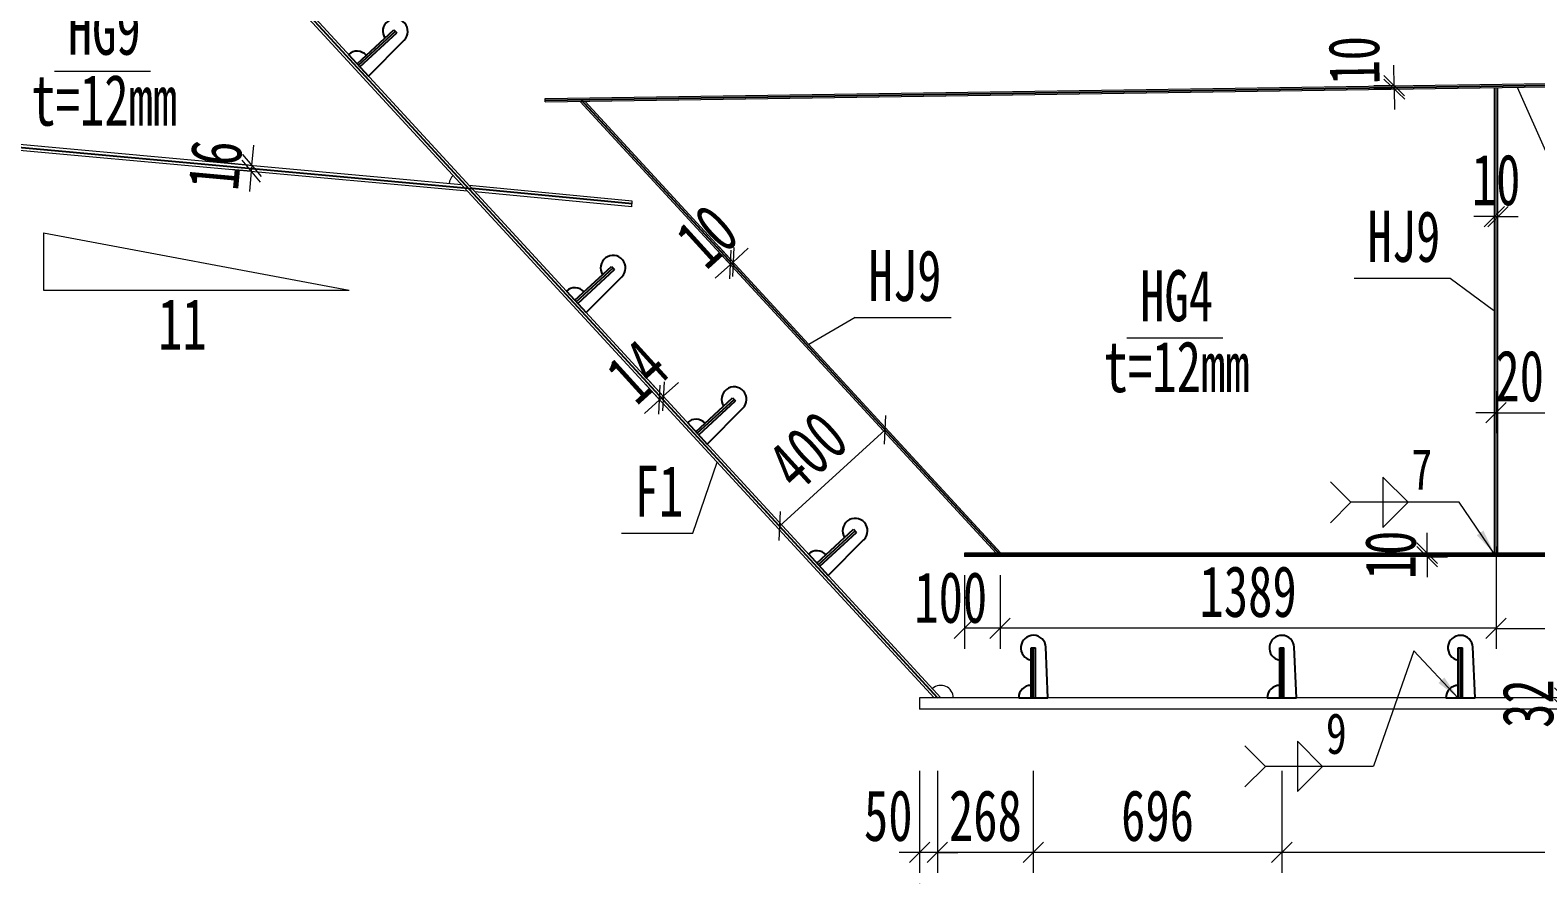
# Model space of a CAD drawing. Header units: millimetres. Extents: x 44597 to 300567, y -113054 to 73044.
# Drawn here: x 99764 to 103980, y -74155 to -71792 of the extents above; entities that cross this region are included whole.
import ezdxf
from ezdxf.enums import TextEntityAlignment as Align

# ---------------------------------------------------------------- set-up
doc = ezdxf.new("R2010")
doc.units = ezdxf.units.MM
doc.layers.get('Defpoints').update_dxf_attribs({"color": 8})
for name, color, linetype, lineweight in [('Dim', 4, 'Continuous', 15), ('文字', 7, 'Continuous', 15), ('细实线', 4, 'Continuous', 15), ('钢板粗线', 1, 'Continuous', 25), ('钢板细线', 6, 'Continuous', 15)]:
    doc.layers.add(name, color=color, linetype=linetype, lineweight=lineweight)
doc.layers.add('Text', color=4, linetype='Continuous')
doc.styles.add('111', font='', dxfattribs={"width": 0.7})
doc.styles.add('BM_Dim', font='', dxfattribs={"width": 0.85})
doc.styles.add('SMEDI', font='', dxfattribs={"width": 0.75})
doc.styles.get("Standard").update_dxf_attribs({"font": ''})
doc.styles.get('111').set_extended_font_data('仿宋_GB2312')
doc.styles.get('BM_Dim').set_extended_font_data('仿宋_GB2312')
doc.styles.get('SMEDI').set_extended_font_data('仿宋_GB2312')
doc.styles.get('Standard').set_extended_font_data('仿宋_GB2312')
doc.dimstyles.new('200', dxfattribs={"dimscale": 0, "dimtxt": 2.5, "dimasz": 1, "dimexe": 1, "dimexo": 1, "dimgap": 0.6, "dimtad": 1, "dimdec": 0, "dimdsep": 46, "dimtxsty": '111', "dimblk": 'OBLIQUE', "dimcen": 0, "dimclrd": 4, "dimclre": 4, "dimclrt": 4, "dimadec": 1, "dimazin": 2, "dimtfac": 1, "dimtdec": 0, "dimtix": 1, "dimtmove": 2, "dimatfit": 3, "dimfxl": 4, "dimfxlon": 1, "dimtolj": 1, "dimlwd": -1, "dimlwe": -1, "dimarcsym": 0})
doc.dimstyles.new('MSteel_1.0_1.0', dxfattribs={"dimtxt": 3, "dimasz": 1.2, "dimexe": 1, "dimexo": 1, "dimgap": 1, "dimtad": 3, "dimtoh": 1, "dimdec": 0, "dimzin": 0, "dimdsep": 46, "dimtxsty": 'Standard', "dimblk": 'ARCHTICK', "dimcen": 0.09, "dimclrd": 3, "dimclre": 3, "dimadec": 0, "dimazin": 0, "dimtfac": 1, "dimtdec": 4, "dimtofl": 0, "dimtmove": 0, "dimatfit": 3, "dimfxl": 1, "dimtolj": 1, "dimtzin": 0, "dimarcsym": 0})

# ---------------------------------------------------------------- blocks, each defined once
blk = doc.blocks.new('_Oblique')
at = {"color": 0, "linetype": 'ByBlock', "lineweight": -2}
blk.add_line((-0.5, -0.5), (0.5, 0.5), dxfattribs=at)
blk = doc.blocks.new('*D2345')
at = {"layer": 'Defpoints', "color": 0, "transparency": 16777216}
for p in [(106763.5, -73680.4), (102254.3, -73692), (102254.3, -74409.4)]:
    blk.add_point(p, dxfattribs=at)
at = {"layer": '细实线', "color": 4, "transparency": 16777216}
for p, q in [((102254.3, -74180.8), (102254.3, -74466.5)), ((106763.5, -74180.8), (106763.5, -74466.5)), ((106763.5, -74409.4), (102254.3, -74409.4))]:
    blk.add_line(p, q, dxfattribs=at)
at = {"layer": '细实线', "color": 4, "transparency": 16777216, "xscale": 57.14285714285715, "yscale": 57.14285714285715, "zscale": 57.14285714285715, "rotation": 180}
blk.add_blockref('_Oblique', (102254.3, -74409.4), dxfattribs=at)
at = {"layer": '细实线', "color": 4, "transparency": 16777216, "xscale": 57.14285714285715, "yscale": 57.14285714285715, "zscale": 57.14285714285715}
blk.add_blockref('_Oblique', (106763.5, -74409.4), dxfattribs=at)
at = {"layer": '细实线', "color": 4, "transparency": 16777216, "insert": (104508.9, -74307.1), "char_height": 142.86, "attachment_point": 5, "style": '111'}
blk.add_mtext('\\A1;4509', dxfattribs=at)
blk = doc.blocks.new('*D2346')
at = {"layer": 'Defpoints', "color": 0, "transparency": 16777216}
for p in [(102379.7, -73260), (102479.7, -73260), (102379.7, -73465.5)]:
    blk.add_point(p, dxfattribs=at)
at = {"layer": '细实线', "color": 4, "transparency": 16777216}
for p, q in [((102379.7, -73317.2), (102379.7, -73522.7)), ((102479.7, -73317.2), (102479.7, -73522.7)), ((102479.7, -73465.5), (102379.7, -73465.5))]:
    blk.add_line(p, q, dxfattribs=at)
at = {"layer": '细实线', "color": 4, "transparency": 16777216, "xscale": 57.14285714285715, "yscale": 57.14285714285715, "zscale": 57.14285714285715, "rotation": 180}
blk.add_blockref('_Oblique', (102379.7, -73465.5), dxfattribs=at)
at = {"layer": '细实线', "color": 4, "transparency": 16777216, "xscale": 57.14285714285715, "yscale": 57.14285714285715, "zscale": 57.14285714285715}
blk.add_blockref('_Oblique', (102479.7, -73465.5), dxfattribs=at)
at = {"layer": '细实线', "color": 4, "transparency": 16777216, "insert": (102341.6, -73379.8), "char_height": 142.86, "attachment_point": 5, "style": '111'}
blk.add_mtext('\\A1;100', dxfattribs=at)
blk = doc.blocks.new('*D2350')
at = {"layer": 'Defpoints', "color": 0, "transparency": 16777216}
for p in [(102479.7, -73260), (103868.5, -73255), (102479.7, -73465.5)]:
    blk.add_point(p, dxfattribs=at)
at = {"layer": '细实线', "color": 4, "transparency": 16777216}
for p, q in [((102479.7, -73317.2), (102479.7, -73522.7)), ((103868.5, -73312.2), (103868.5, -73522.7)), ((103868.5, -73465.5), (102479.7, -73465.5))]:
    blk.add_line(p, q, dxfattribs=at)
at = {"layer": '细实线', "color": 4, "transparency": 16777216, "xscale": 57.14285714285715, "yscale": 57.14285714285715, "zscale": 57.14285714285715, "rotation": 180}
blk.add_blockref('_Oblique', (102479.7, -73465.5), dxfattribs=at)
at = {"layer": '细实线', "color": 4, "transparency": 16777216, "xscale": 57.14285714285715, "yscale": 57.14285714285715, "zscale": 57.14285714285715}
blk.add_blockref('_Oblique', (103868.5, -73465.5), dxfattribs=at)
at = {"layer": '细实线', "color": 4, "transparency": 16777216, "insert": (103174.1, -73363.3), "char_height": 142.86, "attachment_point": 5, "style": '111'}
blk.add_mtext('\\A1;1389', dxfattribs=at)
blk = doc.blocks.new('*D2351')
at = {"layer": 'Defpoints', "color": 0, "transparency": 16777216}
for p in [(102304.3, -73660), (102572.8, -73660), (102304.3, -74092.4)]:
    blk.add_point(p, dxfattribs=at)
at = {"layer": '细实线', "color": 4, "transparency": 16777216}
for p, q in [((102304.3, -73863.8), (102304.3, -74149.5)), ((102572.8, -73863.8), (102572.8, -74149.5)), ((102572.8, -74092.4), (102304.3, -74092.4))]:
    blk.add_line(p, q, dxfattribs=at)
at = {"layer": '细实线', "color": 4, "transparency": 16777216, "xscale": 57.14285714285715, "yscale": 57.14285714285715, "zscale": 57.14285714285715, "rotation": 180}
blk.add_blockref('_Oblique', (102304.3, -74092.4), dxfattribs=at)
at = {"layer": '细实线', "color": 4, "transparency": 16777216, "xscale": 57.14285714285715, "yscale": 57.14285714285715, "zscale": 57.14285714285715}
blk.add_blockref('_Oblique', (102572.8, -74092.4), dxfattribs=at)
at = {"layer": '细实线', "color": 4, "transparency": 16777216, "insert": (102438.6, -73990.1), "char_height": 142.86, "attachment_point": 5, "style": '111'}
blk.add_mtext('\\A1;268', dxfattribs=at)
blk = doc.blocks.new('12-140加劲 有过焊孔')
at = {"layer": 'Defpoints'}
blk.add_line((0, 0), (0, 140), dxfattribs=at)
at = {"layer": '钢板粗线', "color": 7}
for p, q in [((-6, 0), (-6, 140)), ((-6, 140), (6, 140)), ((6, 0), (6, 140)), ((41, 0), (35, 141.5)), ((-41, 0), (41, 0))]:
    blk.add_line(p, q, dxfattribs=at)
for centre, start, end in [((0, 140), 2.441, 260.1291), ((-6, 0), 90, 180)]:
    blk.add_arc(centre, 35, start, end, dxfattribs=at)
blk = doc.blocks.new('*D874')
at = {"layer": 'Defpoints', "color": 0, "transparency": 16777216}
for p in [(-3589.7, -2267.1), (-3729.8, -2299.1), (-3589.7, -2299.1)]:
    blk.add_point(p, dxfattribs=at)
at = {"layer": '细实线', "color": 4, "transparency": 16777216}
for p, q in [((-3729.8, -2267.1), (-3729.8, -2209.9)), ((-3646.9, -2267.1), (-3786.9, -2267.1)), ((-3729.8, -2267.1), (-3729.8, -2299.1)), ((-3646.9, -2299.1), (-3786.9, -2299.1)), ((-3729.8, -2299.1), (-3729.8, -2356.2))]:
    blk.add_line(p, q, dxfattribs=at)
at = {"layer": '细实线', "color": 4, "transparency": 16777216, "xscale": 57.14285714285715, "yscale": 57.14285714285715, "zscale": 57.14285714285715}
for p, rotation in [((-3729.8, -2267.1), 270), ((-3729.8, -2299.1), 90)]:
    blk.add_blockref('_Oblique', p, dxfattribs=dict(at, rotation=rotation))
at = {"layer": '细实线', "color": 4, "transparency": 16777216, "insert": (-3832, -2283.1), "char_height": 142.86, "attachment_point": 5, "rotation": 90, "style": '111'}
blk.add_mtext('\\A1;32', dxfattribs=at)
blk = doc.blocks.new('*D875')
at = {"layer": 'Defpoints', "color": 0, "transparency": 16777216}
for p in [(-4115.6, -1862.1), (-4115.6, -1872.1), (-4115, -1872.1)]:
    blk.add_point(p, dxfattribs=at)
at = {"layer": '细实线', "color": 4, "transparency": 16777216}
for p, q in [((-4115, -1862.1), (-4115, -1804.9)), ((-4115, -1862.1), (-4057.8, -1862.1)), ((-4115, -1862.1), (-4115, -1872.1)), ((-4115, -1872.1), (-4057.8, -1872.1)), ((-4115, -1872.1), (-4115, -1929.2))]:
    blk.add_line(p, q, dxfattribs=at)
at = {"layer": '细实线', "color": 4, "transparency": 16777216, "xscale": 57.14285714285715, "yscale": 57.14285714285715, "zscale": 57.14285714285715}
for p, rotation in [((-4115, -1862.1), 270), ((-4115, -1872.1), 90)]:
    blk.add_blockref('_Oblique', p, dxfattribs=dict(at, rotation=rotation))
at = {"layer": '细实线', "color": 4, "transparency": 16777216, "insert": (-4217.2, -1867.1), "char_height": 142.86, "attachment_point": 5, "rotation": 90, "style": '111'}
blk.add_mtext('\\A1;10', dxfattribs=at)
blk = doc.blocks.new('*D876')
at = {"layer": 'Defpoints', "color": 0, "transparency": 16777216}
for p in [(-3916.9, -920.7), (-3926.9, -975.4), (-3916.9, -975.4)]:
    blk.add_point(p, dxfattribs=at)
at = {"layer": '细实线', "color": 4, "transparency": 16777216}
for p, q in [((-3926.9, -920.7), (-3926.9, -863.5)), ((-3916.9, -920.7), (-3916.9, -863.5)), ((-3926.9, -920.7), (-3984, -920.7)), ((-3926.9, -920.7), (-3916.9, -920.7)), ((-3916.9, -920.7), (-3859.8, -920.7))]:
    blk.add_line(p, q, dxfattribs=at)
at = {"layer": '细实线', "color": 4, "transparency": 16777216, "xscale": 57.14285714285715, "yscale": 57.14285714285715, "zscale": 57.14285714285715}
blk.add_blockref('_Oblique', (-3926.9, -920.7), dxfattribs=at)
at = {"layer": '细实线', "color": 4, "transparency": 16777216, "xscale": 57.14285714285715, "yscale": 57.14285714285715, "zscale": 57.14285714285715, "rotation": 180}
blk.add_blockref('_Oblique', (-3916.9, -920.7), dxfattribs=at)
at = {"layer": '细实线', "color": 4, "transparency": 16777216, "insert": (-3921.9, -818.4), "char_height": 142.86, "attachment_point": 5, "style": '111'}
blk.add_mtext('\\A1;10', dxfattribs=at)
blk = doc.blocks.new('*D877')
at = {"layer": 'Defpoints', "color": 0, "transparency": 16777216}
for p in [(-3921.9, -1776.5), (-2421.9, -1864.1), (-2421.9, -2072.6)]:
    blk.add_point(p, dxfattribs=at)
at = {"layer": '细实线', "color": 4, "transparency": 16777216}
for p, q in [((-3921.9, -1844), (-3921.9, -2129.7)), ((-2421.9, -1921.2), (-2421.9, -2129.7)), ((-3921.9, -2072.6), (-2421.9, -2072.6))]:
    blk.add_line(p, q, dxfattribs=at)
at = {"layer": '细实线', "color": 4, "transparency": 16777216, "xscale": 57.14285714285715, "yscale": 57.14285714285715, "zscale": 57.14285714285715, "rotation": 180}
blk.add_blockref('_Oblique', (-3921.9, -2072.6), dxfattribs=at)
at = {"layer": '细实线', "color": 4, "transparency": 16777216, "xscale": 57.14285714285715, "yscale": 57.14285714285715, "zscale": 57.14285714285715}
blk.add_blockref('_Oblique', (-2421.9, -2072.6), dxfattribs=at)
at = {"layer": '细实线', "color": 4, "transparency": 16777216, "insert": (-3171.9, -1970.3), "char_height": 142.86, "attachment_point": 5, "style": '111'}
blk.add_mtext('\\A1;1500', dxfattribs=at)
blk = doc.blocks.new('*D880')
at = {"layer": 'Defpoints', "color": 0, "transparency": 16777216}
for p in [(-3721.9, -1293.6), (-3921.9, -1351.9), (-3721.9, -1469.4)]:
    blk.add_point(p, dxfattribs=at)
at = {"layer": '细实线', "color": 4, "transparency": 16777216}
for p, q in [((-3721.9, -1350.7), (-3721.9, -1526.6)), ((-3921.9, -1409.1), (-3921.9, -1526.6)), ((-3921.9, -1469.4), (-3979, -1469.4)), ((-3921.9, -1469.4), (-3721.9, -1469.4)), ((-3721.9, -1469.4), (-3664.8, -1469.4))]:
    blk.add_line(p, q, dxfattribs=at)
at = {"layer": '细实线', "color": 4, "transparency": 16777216, "xscale": 57.14285714285715, "yscale": 57.14285714285715, "zscale": 57.14285714285715}
blk.add_blockref('_Oblique', (-3921.9, -1469.4), dxfattribs=at)
at = {"layer": '细实线', "color": 4, "transparency": 16777216, "xscale": 57.14285714285715, "yscale": 57.14285714285715, "zscale": 57.14285714285715, "rotation": 180}
blk.add_blockref('_Oblique', (-3721.9, -1469.4), dxfattribs=at)
at = {"layer": '细实线', "color": 4, "transparency": 16777216, "insert": (-3821.9, -1367.2), "char_height": 142.86, "attachment_point": 5, "style": '111'}
blk.add_mtext('\\A1;200', dxfattribs=at)
blk = doc.blocks.new('角焊缝1')
at = {"layer": 'Dim'}
blk.add_line((-3101.175, 370.223), (-3106.48, 370.223), dxfattribs=at)
blk.add_lwpolyline([(-3107.48, 369.223), (-3106.48, 370.223), (-3107.48, 371.223)], dxfattribs=at)
blk.add_lwpolyline([(-3104.907, 371.455), (-3104.907, 368.992), (-3103.675, 370.223)], close=True, dxfattribs=at)
blk = doc.blocks.new('_ArchTick')
at = {"color": 0, "linetype": 'ByBlock', "const_width": 0.15}
blk.add_lwpolyline([(-0.5, -0.5), (0.5, 0.5)], dxfattribs=at)
blk = doc.blocks.new('*D887')
at = {"layer": 'Defpoints', "color": 0, "transparency": 16777216}
for p in [(-4206.9, -564.2), (-4171.7, -553.6), (-4171.6, -563.6)]:
    blk.add_point(p, dxfattribs=at)
at = {"layer": '细实线', "color": 4, "transparency": 16777216}
for p, q in [((-4207, -554.2), (-4207.9, -497)), ((-4207, -554.2), (-4264.2, -555)), ((-4206.9, -564.2), (-4264, -565)), ((-4207, -554.2), (-4206.9, -564.2)), ((-4206.9, -564.2), (-4206, -621.3))]:
    blk.add_line(p, q, dxfattribs=at)
at = {"layer": '细实线', "color": 4, "transparency": 16777216, "xscale": 57.14285714285715, "yscale": 57.14285714285715, "zscale": 57.14285714285715}
for p, rotation in [((-4207, -554.2), 270.8593722436547), ((-4206.9, -564.2), 90.8593722436547)]:
    blk.add_blockref('_Oblique', p, dxfattribs=dict(at, rotation=rotation))
at = {"layer": '细实线', "color": 4, "transparency": 16777216, "insert": (-4319.2, -483.4), "char_height": 142.86, "attachment_point": 5, "rotation": 90.8594, "style": '111'}
blk.add_mtext('\\A1;10', dxfattribs=at)
blk = doc.blocks.new('*D893')
at = {"layer": 'Defpoints', "color": 0, "transparency": 16777216}
for p in [(-4521.9, -2267.1), (-1521.9, -2267.1), (-4521.9, -2699.4)]:
    blk.add_point(p, dxfattribs=at)
at = {"layer": '细实线', "color": 4, "transparency": 16777216}
for p, q in [((-4521.9, -2470.8), (-4521.9, -2756.6)), ((-1521.9, -2470.8), (-1521.9, -2756.6)), ((-1521.9, -2699.4), (-4521.9, -2699.4))]:
    blk.add_line(p, q, dxfattribs=at)
at = {"layer": '细实线', "color": 4, "transparency": 16777216, "xscale": 57.14285714285715, "yscale": 57.14285714285715, "zscale": 57.14285714285715, "rotation": 180}
blk.add_blockref('_Oblique', (-4521.9, -2699.4), dxfattribs=at)
at = {"layer": '细实线', "color": 4, "transparency": 16777216, "xscale": 57.14285714285715, "yscale": 57.14285714285715, "zscale": 57.14285714285715}
blk.add_blockref('_Oblique', (-1521.9, -2699.4), dxfattribs=at)
at = {"layer": '细实线', "color": 4, "transparency": 16777216, "insert": (-3021.9, -2597.2), "char_height": 142.86, "attachment_point": 5, "style": '111'}
blk.add_mtext('\\A1;6×500', dxfattribs=at)
blk = doc.blocks.new('14-160加劲 有过焊孔')
at = {"layer": 'Defpoints'}
blk.add_line((38609.4, 31489.3), (38609.4, 31629.3), dxfattribs=at)
at = {"layer": '钢板粗线', "color": 7}
for p, q in [((38603.4, 31489.3), (38603.4, 31629.3)), ((38603.4, 31629.3), (38615.4, 31629.3)), ((38615.4, 31489.3), (38615.4, 31629.3)), ((38650.4, 31489.3), (38644.3, 31630.8)), ((38568.4, 31489.3), (38650.4, 31489.3))]:
    blk.add_line(p, q, dxfattribs=at)
for centre, start, end in [((38609.4, 31629.3), 2.441, 260.1291), ((38603.4, 31489.3), 90, 180)]:
    blk.add_arc(centre, 35, start, end, dxfattribs=at)
blk = doc.blocks.new('*D2356')
at = {"layer": 'Defpoints', "color": 0, "transparency": 16777216}
for p in [(101536.9, -72816.4), (101537.4, -72837.7), (101547.7, -72828.3)]:
    blk.add_point(p, dxfattribs=at)
at = {"layer": '细实线', "color": 4, "transparency": 16777216}
for p, q in [((101526.5, -72825.8), (101488.1, -72783.6)), ((101536.9, -72816.4), (101498.4, -72774.2)), ((101536.9, -72816.4), (101579.2, -72777.9)), ((101526.5, -72825.8), (101484.3, -72864.3)), ((101526.5, -72825.8), (101536.9, -72816.4))]:
    blk.add_line(p, q, dxfattribs=at)
at = {"layer": '细实线', "color": 4, "transparency": 16777216, "xscale": 57.14285714285715, "yscale": 57.14285714285715, "zscale": 57.14285714285715}
for p, rotation in [((101526.5, -72825.8), 42.30941180379739), ((101536.9, -72816.4), 222.3094118037974)]:
    blk.add_blockref('_Oblique', p, dxfattribs=dict(at, rotation=rotation))
at = {"layer": '细实线', "color": 4, "transparency": 16777216, "insert": (101463.9, -72746.7), "char_height": 142.86, "attachment_point": 5, "rotation": 42.3094, "style": '111'}
blk.add_mtext('\\A1;14', dxfattribs=at)
blk = doc.blocks.new('*D2357')
at = {"layer": 'Defpoints', "color": 0, "transparency": 16777216}
for p in [(101732.1, -72440.8), (101742.7, -72467.3), (101750.1, -72460.5)]:
    blk.add_point(p, dxfattribs=at)
at = {"layer": '细实线', "color": 4, "transparency": 16777216}
for p, q in [((101724.7, -72447.5), (101686.2, -72405.3)), ((101732.1, -72440.8), (101693.6, -72398.5)), ((101732.1, -72440.8), (101774.3, -72402.3)), ((101724.7, -72447.5), (101682.4, -72486)), ((101724.7, -72447.5), (101732.1, -72440.8))]:
    blk.add_line(p, q, dxfattribs=at)
at = {"layer": '细实线', "color": 4, "transparency": 16777216, "xscale": 57.14285714285715, "yscale": 57.14285714285715, "zscale": 57.14285714285715}
for p, rotation in [((101724.7, -72447.5), 42.31909851144874), ((101732.1, -72440.8), 222.3190985114487)]:
    blk.add_blockref('_Oblique', p, dxfattribs=dict(at, rotation=rotation))
at = {"layer": '细实线', "color": 4, "transparency": 16777216, "insert": (101659.6, -72368.5), "char_height": 142.86, "attachment_point": 5, "rotation": 42.3191, "style": '111'}
blk.add_mtext('\\A1;10', dxfattribs=at)
blk = doc.blocks.new('*D2358')
at = {"layer": 'Defpoints', "color": 0, "transparency": 16777216}
for p in [(102157.6, -72910.1), (102198.5, -72955), (101902.9, -73224.2)]:
    blk.add_point(p, dxfattribs=at)
at = {"layer": '细实线', "color": 4, "transparency": 16777216}
for p, q in [((102160.1, -72912.7), (102119.2, -72867.8)), ((101862, -73179.3), (102157.6, -72910.1)), ((101864.4, -73181.9), (101823.5, -73137))]:
    blk.add_line(p, q, dxfattribs=at)
at = {"layer": '细实线', "color": 4, "transparency": 16777216, "xscale": 57.14285714285715, "yscale": 57.14285714285715, "zscale": 57.14285714285715}
for p, rotation in [((102157.6, -72910.1), 42.31909851127168), ((101862, -73179.3), 222.3190985112716)]:
    blk.add_blockref('_Oblique', p, dxfattribs=dict(at, rotation=rotation))
at = {"layer": '细实线', "color": 4, "transparency": 16777216, "insert": (101941, -72969.1), "char_height": 142.86, "attachment_point": 5, "rotation": 42.3191, "style": '111'}
blk.add_mtext('\\A1;400', dxfattribs=at)
blk = doc.blocks.new('*D2359')
at = {"layer": 'Defpoints', "color": 0, "transparency": 16777216}
for p in [(102254.3, -73660), (102304.3, -73660), (102254.3, -74092.4)]:
    blk.add_point(p, dxfattribs=at)
at = {"layer": '细实线', "color": 4, "transparency": 16777216}
for p, q in [((102254.3, -73863.8), (102254.3, -74149.5)), ((102304.3, -73863.8), (102304.3, -74149.5)), ((102254.3, -74092.4), (102197.2, -74092.4)), ((102304.3, -74092.4), (102254.3, -74092.4)), ((102304.3, -74092.4), (102361.5, -74092.4))]:
    blk.add_line(p, q, dxfattribs=at)
at = {"layer": '细实线', "color": 4, "transparency": 16777216, "xscale": 57.14285714285715, "yscale": 57.14285714285715, "zscale": 57.14285714285715}
blk.add_blockref('_Oblique', (102254.3, -74092.4), dxfattribs=at)
at = {"layer": '细实线', "color": 4, "transparency": 16777216, "xscale": 57.14285714285715, "yscale": 57.14285714285715, "zscale": 57.14285714285715, "rotation": 180}
blk.add_blockref('_Oblique', (102304.3, -74092.4), dxfattribs=at)
at = {"layer": '细实线', "color": 4, "transparency": 16777216, "insert": (102166.6, -73990.1), "char_height": 142.86, "attachment_point": 5, "style": '111'}
blk.add_mtext('\\A1;50', dxfattribs=at)
blk = doc.blocks.new('*D2363')
at = {"layer": 'Defpoints', "color": 0, "transparency": 16777216}
for p in [(100415.9, -72173.4), (100383.4, -72186.6), (100414.4, -72189.4)]:
    blk.add_point(p, dxfattribs=at)
at = {"layer": '细实线', "color": 4, "transparency": 16777216}
for p, q in [((100384.9, -72170.6), (100390.1, -72113.7)), ((100384.9, -72170.6), (100328, -72165.4)), ((100384.9, -72170.6), (100383.4, -72186.6)), ((100383.4, -72186.6), (100326.5, -72181.4)), ((100383.4, -72186.6), (100378.2, -72243.5))]:
    blk.add_line(p, q, dxfattribs=at)
at = {"layer": '细实线', "color": 4, "transparency": 16777216, "xscale": 57.14285714285715, "yscale": 57.14285714285715, "zscale": 57.14285714285715}
for p, rotation in [((100383.4, -72186.6), 84.79551855718461), ((100384.9, -72170.6), 264.7955185571846)]:
    blk.add_blockref('_Oblique', p, dxfattribs=dict(at, rotation=rotation))
at = {"layer": '细实线', "color": 4, "transparency": 16777216, "insert": (100282.3, -72169.3), "char_height": 142.86, "attachment_point": 5, "rotation": 84.7955, "style": '111'}
blk.add_mtext('\\A1;16', dxfattribs=at)
blk = doc.blocks.new('*D2364')
at = {"layer": 'Defpoints', "color": 0, "transparency": 16777216}
for p in [(102572.8, -73660), (103268.5, -73660), (102572.8, -74092.4)]:
    blk.add_point(p, dxfattribs=at)
at = {"layer": '细实线', "color": 4, "transparency": 16777216}
for p, q in [((102572.8, -73863.8), (102572.8, -74149.5)), ((103268.5, -73863.8), (103268.5, -74149.5)), ((103268.5, -74092.4), (102572.8, -74092.4))]:
    blk.add_line(p, q, dxfattribs=at)
at = {"layer": '细实线', "color": 4, "transparency": 16777216, "xscale": 57.14285714285715, "yscale": 57.14285714285715, "zscale": 57.14285714285715, "rotation": 180}
blk.add_blockref('_Oblique', (102572.8, -74092.4), dxfattribs=at)
at = {"layer": '细实线', "color": 4, "transparency": 16777216, "xscale": 57.14285714285715, "yscale": 57.14285714285715, "zscale": 57.14285714285715}
blk.add_blockref('_Oblique', (103268.5, -74092.4), dxfattribs=at)
at = {"layer": '细实线', "color": 4, "transparency": 16777216, "insert": (102920.6, -73990.1), "char_height": 142.86, "attachment_point": 5, "style": '111'}
blk.add_mtext('\\A1;696', dxfattribs=at)
blk = doc.blocks.new('AAA')
at = {"color": 8}
blk.add_line((-3921.9, -1862.1), (-3921.9, -559.9), dxfattribs=at)
at = {"layer": '细实线'}
for p, q in [((-3775.7, -754), (-3861.7, -559)), ((-4319.6, -1093.2), (-4050.9, -1093.2)), ((-4050.9, -1093.2), (-3929.7, -1182.6))]:
    blk.add_line(p, q, dxfattribs=at)
at = {"layer": '细实线', "color": 8}
blk.add_line((-4152.5, -2135.9), (-4264.9, -2458.6), dxfattribs=at)
at = {"layer": '钢板细线'}
for p, q in [((-3926.9, -1862.1), (-3926.9, -560)), ((-3916.9, -1862.1), (-3916.9, -559.8))]:
    blk.add_line(p, q, dxfattribs=at)
at = {"layer": '细实线', "color": 8, "xscale": 57.1428571428572, "yscale": 57.1428571428572, "zscale": 57.1428571428572}
for p in [(173184.6, -22875.4), (172945.1, -23614.3)]:
    blk.add_blockref('角焊缝1', p, dxfattribs=at)
at = {"layer": '钢板细线', "rotation": 359.9999999999936}
for p in [(-4521.9, -2267.1), (-4021.9, -2267.1)]:
    blk.add_blockref('12-140加劲 有过焊孔', p, dxfattribs=at)
at = {"layer": 'Text', "color": 8, "style": 'SMEDI', "width": 0.75}
for s, p in [('7', (-4159, -1627.8)), ('9', (-4398.5, -2366.7))]:
    blk.add_text(s, height=114.3, dxfattribs=at).set_placement(p, align=Align.MIDDLE_LEFT)
at = {"layer": '文字', "style": 'BM_Dim', "width": 0.7}
blk.add_text('HJ9', height=142.86, dxfattribs=at).set_placement((-4180.1, -1090.1), align=Align.BOTTOM_CENTER)
at = {"layer": '细实线'}
dim = blk.add_linear_dim(base=(-4206.9, -564.2), p1=(-4171.7, -553.6), p2=(-4171.6, -563.6), angle=270.8594, dimstyle='200', override={"dimscale": 57.142857, "dimblk": 'Oblique'}, dxfattribs=at)
dim.commit()
dim.dimension.update_dxf_attribs({"geometry": '*D887', "text_midpoint": (-4319.2, -483.4), "dimtype": 161})
for base, p1, p2, picture, middle in [((-3916.9, -920.7), (-3926.9, -975.4), (-3916.9, -975.4), '*D876', (-3921.9, -818.4)), ((-3721.9, -1469.4), (-3921.9, -1351.9), (-3721.9, -1293.6), '*D880', (-3821.9, -1367.2)), ((-2421.9, -2072.6), (-3921.9, -1776.5), (-2421.9, -1864.1), '*D877', (-3171.9, -1970.3))]:
    dim = blk.add_linear_dim(base=base, p1=p1, p2=p2, dimstyle='200', override={"dimscale": 57.142857, "dimblk": 'Oblique'}, dxfattribs=at)
    dim.commit()
    dim.dimension.update_dxf_attribs({"geometry": picture, "text_midpoint": middle})
for p1, p2, distance, picture, middle in [((-4115.6, -1862.1), (-4115.6, -1872.1), 0.6, '*D875', (-4217.2, -1867.1)), ((-3589.7, -2267.1), (-3589.7, -2299.1), -140, '*D874', (-3832, -2283.1))]:
    dim = blk.add_aligned_dim(p1=p1, p2=p2, distance=distance, dimstyle='200', override={"dimscale": 57.142857, "dimblk": 'Oblique'}, dxfattribs=at)
    dim.commit()
    dim.dimension.update_dxf_attribs({"geometry": picture, "text_midpoint": middle})
dim = blk.add_linear_dim(base=(-4521.9, -2699.4), p1=(-1521.9, -2267.1), p2=(-4521.9, -2267.1), text='6×500', dimstyle='200', override={"dimscale": 57.142857, "dimtxsty": '111', "dimblk": 'Oblique'}, dxfattribs=at)
dim.commit()
dim.dimension.update_dxf_attribs({"geometry": '*D893', "text_midpoint": (-3021.9, -2597.2)})
at = {"layer": 'Dim', "color": 8}
for points in [[(-3927.9, -1862.1), (-4025.4, -1719.8)], [(-4027.9, -2267.6), (-4152.5, -2135.9)]]:
    blk.add_leader(points, dimstyle='MSteel_1.0_1.0', override={"dimscale": 57.142857, "dimclrd": 8}, dxfattribs=at)

msp = doc.modelspace()

# ---------------------------------------------------------------- linework, layer by layer
at = {"layer": 'Defpoints'}
for p, q in [((100258.1, -71438.6), (102304.3, -73660)), ((96398.1, -71815.5), (101001, -72234.8)), ((101306.4, -71986.3), (102479.7, -73260)), ((101449.3, -72278.1), (101001.4, -72235.2))]:
    msp.add_line(p, q, dxfattribs=at)
at = {"layer": 'Defpoints', "color": 8}
for p, q in [((101206.4, -71987.8), (106747.2, -71904.7)), ((106483.8, -73260), (102379.7, -73260))]:
    msp.add_line(p, q, dxfattribs=at)
at = {"layer": '细实线'}
for p, q in [((99832.1, -71906.7), (100100.8, -71906.7)), ((99801.6, -72359.4), (99801.6, -72519.4)), ((99801.6, -72359.4), (100657.1, -72519.4)), ((99801.6, -72519.4), (100657.1, -72519.4)), ((102074.1, -72595.6), (101944.4, -72671.5)), ((102074.1, -72595.6), (102342.9, -72595.6)), ((102834.4, -72652.3), (103103.1, -72652.3)), ((101619.1, -73198.8), (101687.4, -73000.6)), ((101419.6, -73198.8), (101619.1, -73198.8))]:
    msp.add_line(p, q, dxfattribs=at)
at = {"layer": '钢板细线'}
for p, q in [((100263.3, -71454.6), (102294.8, -73660)), ((100282.6, -71454.8), (102313.9, -73660)), ((96410.1, -71808.6), (100972.2, -72224.1)), ((96410.1, -71824.6), (100988.3, -72241.7)), ((101206.4, -71982.8), (106747.1, -71899.7)), ((101206.5, -71992.8), (106747.3, -71909.7)), ((101206.5, -71992.8), (101206.4, -71982.8)), ((101304.3, -71991.3), (102468.3, -73255)), ((101317.7, -71991.1), (102481.9, -73255)), ((102379.7, -73255), (102379.7, -73265)), ((106483.8, -73255), (102379.7, -73255)), ((106483.8, -73265), (102379.7, -73265)), ((106763.5, -73660), (102254.3, -73660)), ((102254.3, -73660), (102254.3, -73692)), ((106763.5, -73692), (102254.3, -73692))]:
    msp.add_line(p, q, dxfattribs=at)
at = {"layer": '钢板细线', "color": 7}
for p, q in [((101450.1, -72270.1), (100993.3, -72226.4)), ((101448.6, -72286), (101009.5, -72244)), ((101448.6, -72286), (101450.1, -72270.1))]:
    msp.add_line(p, q, dxfattribs=at)
at = {"layer": '钢板细线'}
for centre, start, end in [((100972.2, -72224.1), 132.6489, 174.8359), ((102313.9, -73660), 0, 132.5863)]:
    msp.add_arc(centre, 35, start, end, dxfattribs=at)

# ---------------------------------------------------------------- block references
at = {"layer": '细实线'}
msp.add_blockref('AAA', (107790.4, -71393), dxfattribs=at)
at = {"layer": '钢板细线'}
for name, p, rotation in [('14-160加劲 有过焊孔', (51364.5, -64826.3), 312.6489191297558), ('14-160加劲 有过焊孔', (51974.3, -65488.2), 312.6489191297741), ('14-160加劲 有过焊孔', (52313, -65856), 312.6489191297599), ('14-160加劲 有过焊孔', (52651.8, -66223.8), 312.6489191297599), ('12-140加劲 有过焊孔', (102572.8, -73660), 359.9999999999936)]:
    msp.add_blockref(name, p, dxfattribs=dict(at, rotation=rotation))

# ---------------------------------------------------------------- texts
at = {"layer": '文字', "style": 'BM_Dim', "width": 0.7}
for s, p in [('HG9', (99971.6, -71903.7)), ('t=12mm', (99971.6, -72102)), ('HJ9', (102213.6, -72592.6)), ('HG4', (102973.9, -72649.2)), ('11', (100190.3, -72728.6)), ('t=12mm', (102973.9, -72847.6)), ('F1', (101524.5, -73195.8))]:
    msp.add_text(s, height=142.86, dxfattribs=at).set_placement(p, align=Align.BOTTOM_CENTER)

# ---------------------------------------------------------------- dimensions: what is measured, and where the dimension line sits
at = {"layer": '细实线'}
for p1, p2, distance, picture, middle in [((100415.9, -72173.4), (100414.4, -72189.4), -31.1, '*D2363', (100282.3, -72169.3)), ((101742.7, -72467.3), (101750.1, -72460.5), 26.7, '*D2357', (101659.6, -72368.5)), ((101537.4, -72837.7), (101547.7, -72828.3), 16.1, '*D2356', (101463.9, -72746.7)), ((101902.9, -73224.2), (102198.5, -72955), 60.7, '*D2358', (101941, -72969.1))]:
    dim = msp.add_aligned_dim(p1=p1, p2=p2, distance=distance, dimstyle='200', override={"dimscale": 57.142857, "dimblk": 'Oblique'}, dxfattribs=at)
    dim.commit()
    dim.dimension.update_dxf_attribs({"geometry": picture, "text_midpoint": middle})
for base, p1, p2, picture, middle in [((102379.7, -73465.5), (102479.7, -73260), (102379.7, -73260), '*D2346', (102341.6, -73379.8)), ((102254.3, -74092.4), (102304.3, -73660), (102254.3, -73660), '*D2359', (102166.6, -73990.1))]:
    dim = msp.add_linear_dim(base=base, p1=p1, p2=p2, dimstyle='200', override={"dimscale": 57.142857, "dimblk": 'Oblique'}, dxfattribs=at)
    dim.commit()
    dim.dimension.update_dxf_attribs({"geometry": picture, "text_midpoint": middle, "dimtype": 160})
for base, p1, p2, override, picture, middle in [((102479.7, -73465.5), (103868.5, -73255), (102479.7, -73260), {"dimscale": 57.142857, "dimblk": 'Oblique'}, '*D2350', (103174.1, -73363.3)), ((102254.3, -74409.4), (106763.5, -73680.4), (102254.3, -73692), {"dimscale": 57.142857, "dimtxsty": '111', "dimblk": 'Oblique'}, '*D2345', (104508.9, -74307.1)), ((102304.3376, -74092.3713), (102572.8082, -73660.0322), (102304.3376, -73660.0322), {"dimscale": 57.142857, "dimblk": 'Oblique'}, '*D2351', (102438.5729, -73990.1319)), ((102572.8, -74092.4), (103268.5, -73660), (102572.8, -73660), {"dimscale": 57.142857, "dimtxsty": '111', "dimblk": 'Oblique'}, '*D2364', (102920.6, -73990.1))]:
    dim = msp.add_linear_dim(base=base, p1=p1, p2=p2, dimstyle='200', override=override, dxfattribs=at)
    dim.commit()
    dim.dimension.update_dxf_attribs({"geometry": picture, "text_midpoint": middle})

doc.saveas('drawing.dxf')
